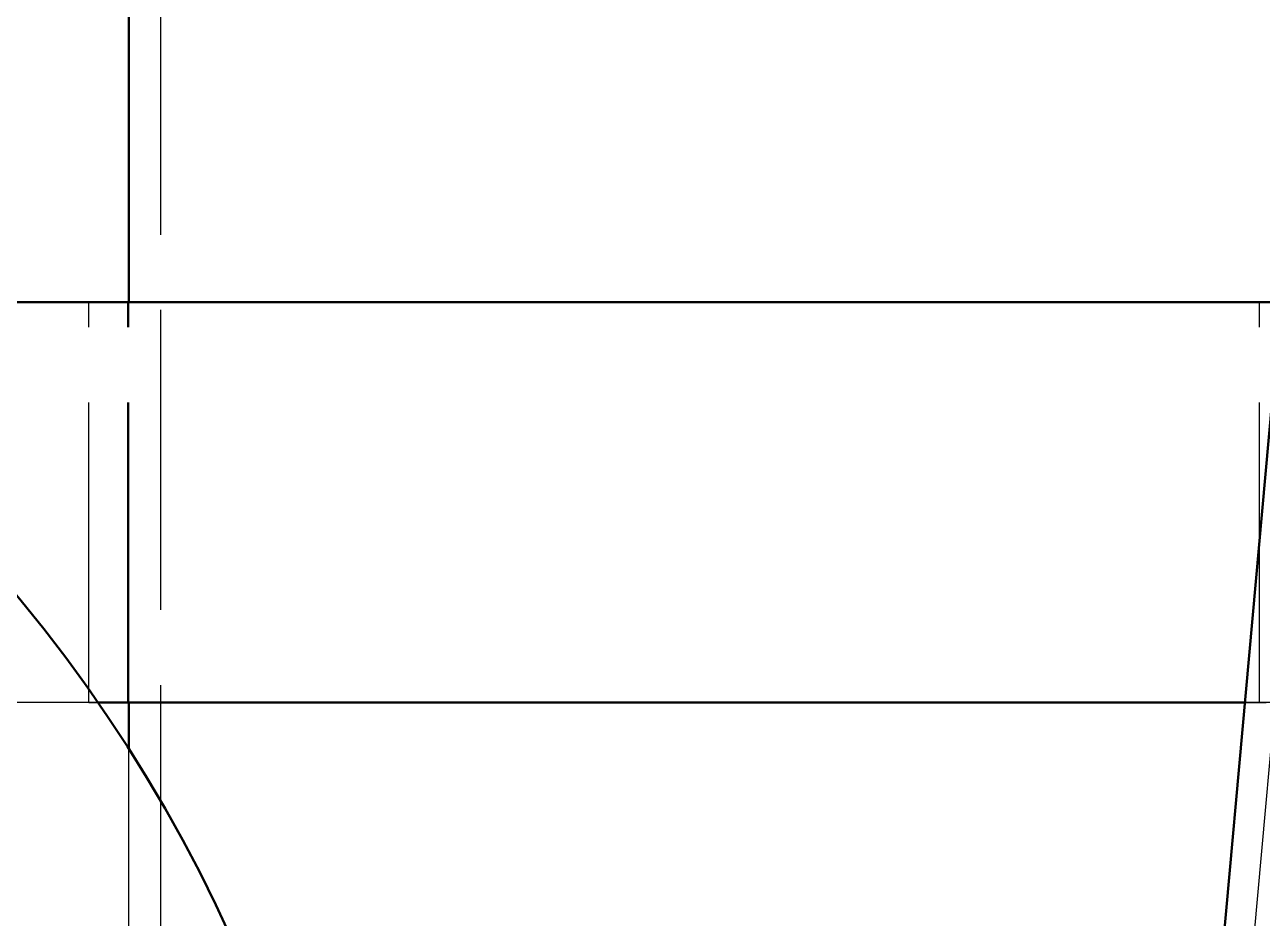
# Model space of a CAD drawing. Header units: millimetres. Extents: x 0 to 420, y 0 to 297.
# Drawn here: x 172.11 to 184.48, y 174.37 to 183.3 of the extents above; entities that cross this region are included whole.
import ezdxf

# ---------------------------------------------------------------- set-up
doc = ezdxf.new("R2010")
doc.units = ezdxf.units.MM
doc.linetypes.add('ISO02-TRAZOS', pattern=[3.75, 3, -0.75])
doc.layers.add('01-VISIBLE', color=7, linetype='CONTINUOUS', lineweight=50)
doc.layers.add('02-OCULTA', color=4, linetype='ISO02-TRAZOS', lineweight=25)

msp = doc.modelspace()

# ---------------------------------------------------------------- linework, layer by layer
at = {"layer": '01-VISIBLE'}
for p, q in [((173.15, 180.525), (173.15, 206.105)), ((185.375, 188.385), (183.575, 168.385)), ((184.667, 180.525), (168.753, 180.525)), ((184.307, 176.525), (172.842, 176.525)), ((173.15, 176.061), (173.15, 176.525))]:
    msp.add_line(p, q, dxfattribs=at)
msp.add_circle((160.5, 168), 15, dxfattribs=at)
at = {"layer": '02-OCULTA'}
for p, q in [((173.47, 166.2), (173.47, 206.8)), ((185.675, 188.385), (183.875, 168.385)), ((187.475, 180.525), (160, 180.525)), ((184.455, 180.525), (160, 180.525)), ((184.455, 180.525), (160, 180.525)), ((172.75, 176.525), (172.75, 180.525)), ((173.14, 176.525), (173.14, 180.525)), ((173.15, 176.525), (173.15, 180.525)), ((184.455, 176.525), (184.455, 180.525)), ((184.455, 176.525), (184.455, 180.525)), ((187.475, 176.525), (160, 176.525)), ((184.455, 176.525), (160, 176.525)), ((184.455, 176.525), (160, 176.525)), ((172.842, 176.525), (160, 176.525)), ((187.475, 176.525), (184.307, 176.525)), ((173.15, 166.2), (173.15, 176.061))]:
    msp.add_line(p, q, dxfattribs=at)
for points in [[(184.455, 180.525), (184.405, 180.525), (184.355, 180.525), (184.305, 180.525), (184.255, 180.525), (184.205, 180.525), (184.154, 180.525), (184.104, 180.525), (184.054, 180.525), (184.004, 180.525), (183.954, 180.525), (183.904, 180.525), (183.854, 180.525), (183.804, 180.525), (183.754, 180.525), (183.704, 180.525), (183.654, 180.525), (183.604, 180.525), (183.554, 180.525), (183.504, 180.525), (183.454, 180.525), (183.404, 180.525), (183.354, 180.525), (183.304, 180.525), (183.254, 180.525), (183.204, 180.525), (183.154, 180.525), (183.104, 180.525), (183.054, 180.525), (183.004, 180.525), (182.954, 180.525), (182.904, 180.525), (182.854, 180.525), (182.804, 180.525), (182.754, 180.525), (182.704, 180.525), (182.654, 180.525), (182.604, 180.525), (182.554, 180.525), (182.504, 180.525), (182.454, 180.525), (182.404, 180.525), (182.354, 180.525), (182.304, 180.525), (182.254, 180.525), (182.204, 180.525), (182.154, 180.525), (182.104, 180.525), (182.054, 180.525), (182.004, 180.525), (181.954, 180.525), (181.904, 180.525), (181.854, 180.525), (181.803, 180.525), (181.753, 180.525), (181.703, 180.525), (181.653, 180.525), (181.603, 180.525), (181.553, 180.525), (181.503, 180.525), (181.453, 180.525), (181.403, 180.525), (181.353, 180.525), (181.303, 180.525), (181.253, 180.525), (181.203, 180.525), (181.153, 180.525), (181.103, 180.525), (181.053, 180.525), (181.003, 180.525), (180.953, 180.525), (180.903, 180.525), (180.853, 180.525), (180.803, 180.525), (180.753, 180.525), (180.703, 180.525), (180.653, 180.525), (180.603, 180.525), (180.553, 180.525), (180.503, 180.525), (180.453, 180.525), (180.403, 180.525), (180.353, 180.525), (180.303, 180.525), (180.253, 180.525), (180.203, 180.525), (180.153, 180.525), (180.103, 180.525), (180.053, 180.525), (180.003, 180.525), (179.953, 180.525), (179.903, 180.525), (179.853, 180.525), (179.803, 180.525), (179.753, 180.525), (179.703, 180.525), (179.653, 180.525), (179.603, 180.525), (179.553, 180.525), (179.503, 180.525), (179.453, 180.525), (179.402, 180.525), (179.352, 180.525), (179.302, 180.525), (179.252, 180.525), (179.202, 180.525), (179.152, 180.525), (179.102, 180.525), (179.052, 180.525), (179.002, 180.525), (178.952, 180.525), (178.902, 180.525), (178.852, 180.525), (178.802, 180.525), (178.752, 180.525), (178.702, 180.525), (178.652, 180.525), (178.602, 180.525), (178.552, 180.525), (178.502, 180.525), (178.452, 180.525), (178.402, 180.525), (178.352, 180.525), (178.302, 180.525), (178.252, 180.525), (178.202, 180.525), (178.152, 180.525), (178.102, 180.525), (178.052, 180.525), (178.002, 180.525), (177.952, 180.525), (177.902, 180.525), (177.852, 180.525), (177.802, 180.525), (177.752, 180.525), (177.702, 180.525), (177.652, 180.525), (177.602, 180.525), (177.552, 180.525), (177.502, 180.525), (177.452, 180.525), (177.402, 180.525), (177.352, 180.525), (177.302, 180.525), (177.252, 180.525), (177.202, 180.525), (177.152, 180.525), (177.102, 180.525), (177.051, 180.525), (177.001, 180.525), (176.951, 180.525), (176.901, 180.525), (176.851, 180.525), (176.801, 180.525), (176.751, 180.525), (176.701, 180.525), (176.651, 180.525), (176.601, 180.525), (176.551, 180.525), (176.501, 180.525), (176.451, 180.525), (176.401, 180.525), (176.351, 180.525), (176.301, 180.525), (176.251, 180.525), (176.201, 180.525), (176.151, 180.525), (176.101, 180.525), (176.051, 180.525), (176.001, 180.525), (175.951, 180.525), (175.901, 180.525), (175.851, 180.525), (175.801, 180.525), (175.751, 180.525), (175.701, 180.525), (175.651, 180.525), (175.601, 180.525), (175.551, 180.525), (175.501, 180.525), (175.451, 180.525), (175.401, 180.525), (175.351, 180.525), (175.301, 180.525), (175.251, 180.525), (175.201, 180.525), (175.151, 180.525), (175.101, 180.525), (175.051, 180.525), (175.001, 180.525), (174.951, 180.525), (174.901, 180.525), (174.851, 180.525), (174.801, 180.525), (174.751, 180.525), (174.7, 180.525), (174.65, 180.525), (174.6, 180.525), (174.55, 180.525), (174.5, 180.525), (174.45, 180.525), (174.4, 180.525), (174.35, 180.525), (174.3, 180.525), (174.25, 180.525), (174.2, 180.525), (174.15, 180.525), (174.1, 180.525), (174.05, 180.525), (174, 180.525), (173.95, 180.525), (173.9, 180.525), (173.85, 180.525), (173.8, 180.525), (173.75, 180.525), (173.7, 180.525), (173.65, 180.525), (173.6, 180.525), (173.55, 180.525), (173.5, 180.525), (173.45, 180.525), (173.4, 180.525), (173.35, 180.525), (173.3, 180.525), (173.25, 180.525), (173.2, 180.525), (173.15, 180.525), (173.1, 180.525), (173.05, 180.525), (173, 180.525), (172.95, 180.525), (172.9, 180.525), (172.85, 180.525), (172.8, 180.525), (172.75, 180.525)], [(172.75, 180.525), (172.8, 180.525), (172.85, 180.525), (172.9, 180.525), (172.95, 180.525), (173, 180.525), (173.05, 180.525), (173.1, 180.525), (173.15, 180.525), (173.2, 180.525), (173.25, 180.525), (173.3, 180.525), (173.35, 180.525), (173.4, 180.525), (173.45, 180.525), (173.5, 180.525), (173.55, 180.525), (173.6, 180.525), (173.65, 180.525), (173.7, 180.525), (173.75, 180.525), (173.8, 180.525), (173.85, 180.525), (173.9, 180.525), (173.95, 180.525), (174, 180.525), (174.05, 180.525), (174.1, 180.525), (174.15, 180.525), (174.2, 180.525), (174.25, 180.525), (174.3, 180.525), (174.35, 180.525), (174.4, 180.525), (174.45, 180.525), (174.5, 180.525), (174.55, 180.525), (174.6, 180.525), (174.65, 180.525), (174.7, 180.525), (174.751, 180.525), (174.801, 180.525), (174.851, 180.525), (174.901, 180.525), (174.951, 180.525), (175.001, 180.525), (175.051, 180.525), (175.101, 180.525), (175.151, 180.525), (175.201, 180.525), (175.251, 180.525), (175.301, 180.525), (175.351, 180.525), (175.401, 180.525), (175.451, 180.525), (175.501, 180.525), (175.551, 180.525), (175.601, 180.525), (175.651, 180.525), (175.701, 180.525), (175.751, 180.525), (175.801, 180.525), (175.851, 180.525), (175.901, 180.525), (175.951, 180.525), (176.001, 180.525), (176.051, 180.525), (176.101, 180.525), (176.151, 180.525), (176.201, 180.525), (176.251, 180.525), (176.301, 180.525), (176.351, 180.525), (176.401, 180.525), (176.451, 180.525), (176.501, 180.525), (176.551, 180.525), (176.601, 180.525), (176.651, 180.525), (176.701, 180.525), (176.751, 180.525), (176.801, 180.525), (176.851, 180.525), (176.901, 180.525), (176.951, 180.525), (177.001, 180.525), (177.051, 180.525), (177.102, 180.525), (177.152, 180.525), (177.202, 180.525), (177.252, 180.525), (177.302, 180.525), (177.352, 180.525), (177.402, 180.525), (177.452, 180.525), (177.502, 180.525), (177.552, 180.525), (177.602, 180.525), (177.652, 180.525), (177.702, 180.525), (177.752, 180.525), (177.802, 180.525), (177.852, 180.525), (177.902, 180.525), (177.952, 180.525), (178.002, 180.525), (178.052, 180.525), (178.102, 180.525), (178.152, 180.525), (178.202, 180.525), (178.252, 180.525), (178.302, 180.525), (178.352, 180.525), (178.402, 180.525), (178.452, 180.525), (178.502, 180.525), (178.552, 180.525), (178.602, 180.525), (178.652, 180.525), (178.702, 180.525), (178.752, 180.525), (178.802, 180.525), (178.852, 180.525), (178.902, 180.525), (178.952, 180.525), (179.002, 180.525), (179.052, 180.525), (179.102, 180.525), (179.152, 180.525), (179.202, 180.525), (179.252, 180.525), (179.302, 180.525), (179.352, 180.525), (179.402, 180.525), (179.453, 180.525), (179.503, 180.525), (179.553, 180.525), (179.603, 180.525), (179.653, 180.525), (179.703, 180.525), (179.753, 180.525), (179.803, 180.525), (179.853, 180.525), (179.903, 180.525), (179.953, 180.525), (180.003, 180.525), (180.053, 180.525), (180.103, 180.525), (180.153, 180.525), (180.203, 180.525), (180.253, 180.525), (180.303, 180.525), (180.353, 180.525), (180.403, 180.525), (180.453, 180.525), (180.503, 180.525), (180.553, 180.525), (180.603, 180.525), (180.653, 180.525), (180.703, 180.525), (180.753, 180.525), (180.803, 180.525), (180.853, 180.525), (180.903, 180.525), (180.953, 180.525), (181.003, 180.525), (181.053, 180.525), (181.103, 180.525), (181.153, 180.525), (181.203, 180.525), (181.253, 180.525), (181.303, 180.525), (181.353, 180.525), (181.403, 180.525), (181.453, 180.525), (181.503, 180.525), (181.553, 180.525), (181.603, 180.525), (181.653, 180.525), (181.703, 180.525), (181.753, 180.525), (181.803, 180.525), (181.854, 180.525), (181.904, 180.525), (181.954, 180.525), (182.004, 180.525), (182.054, 180.525), (182.104, 180.525), (182.154, 180.525), (182.204, 180.525), (182.254, 180.525), (182.304, 180.525), (182.354, 180.525), (182.404, 180.525), (182.454, 180.525), (182.504, 180.525), (182.554, 180.525), (182.604, 180.525), (182.654, 180.525), (182.704, 180.525), (182.754, 180.525), (182.804, 180.525), (182.854, 180.525), (182.904, 180.525), (182.954, 180.525), (183.004, 180.525), (183.054, 180.525), (183.104, 180.525), (183.154, 180.525), (183.204, 180.525), (183.254, 180.525), (183.304, 180.525), (183.354, 180.525), (183.404, 180.525), (183.454, 180.525), (183.504, 180.525), (183.554, 180.525), (183.604, 180.525), (183.654, 180.525), (183.704, 180.525), (183.754, 180.525), (183.804, 180.525), (183.854, 180.525), (183.904, 180.525), (183.954, 180.525), (184.004, 180.525), (184.054, 180.525), (184.104, 180.525), (184.154, 180.525), (184.205, 180.525), (184.255, 180.525), (184.305, 180.525), (184.355, 180.525), (184.405, 180.525), (184.455, 180.525)], [(184.521, 180.525), (184.471, 180.525), (184.421, 180.525), (184.371, 180.525), (184.321, 180.525), (184.271, 180.525), (184.22, 180.525), (184.17, 180.525), (184.12, 180.525), (184.07, 180.525), (184.02, 180.525), (183.97, 180.525), (183.92, 180.525), (183.87, 180.525), (183.819, 180.525), (183.769, 180.525), (183.719, 180.525), (183.669, 180.525), (183.619, 180.525), (183.569, 180.525), (183.519, 180.525), (183.468, 180.525), (183.418, 180.525), (183.368, 180.525), (183.318, 180.525), (183.268, 180.525), (183.218, 180.525), (183.168, 180.525), (183.117, 180.525), (183.067, 180.525), (183.017, 180.525), (182.967, 180.525), (182.917, 180.525), (182.867, 180.525), (182.817, 180.525), (182.766, 180.525), (182.716, 180.525), (182.666, 180.525), (182.616, 180.525), (182.566, 180.525), (182.516, 180.525), (182.466, 180.525), (182.415, 180.525), (182.365, 180.525), (182.315, 180.525), (182.265, 180.525), (182.215, 180.525), (182.165, 180.525), (182.115, 180.525), (182.064, 180.525), (182.014, 180.525), (181.964, 180.525), (181.914, 180.525), (181.864, 180.525), (181.814, 180.525), (181.764, 180.525), (181.714, 180.525), (181.663, 180.525), (181.613, 180.525), (181.563, 180.525), (181.513, 180.525), (181.463, 180.525), (181.413, 180.525), (181.363, 180.525), (181.312, 180.525), (181.262, 180.525), (181.212, 180.525), (181.162, 180.525), (181.112, 180.525), (181.062, 180.525), (181.012, 180.525), (180.961, 180.525), (180.911, 180.525), (180.861, 180.525), (180.811, 180.525), (180.761, 180.525), (180.711, 180.525), (180.661, 180.525), (180.61, 180.525), (180.56, 180.525), (180.51, 180.525), (180.46, 180.525), (180.41, 180.525), (180.36, 180.525), (180.31, 180.525), (180.259, 180.525), (180.209, 180.525), (180.159, 180.525), (180.109, 180.525), (180.059, 180.525), (180.009, 180.525), (179.959, 180.525), (179.908, 180.525), (179.858, 180.525), (179.808, 180.525), (179.758, 180.525), (179.708, 180.525), (179.658, 180.525), (179.608, 180.525), (179.558, 180.525), (179.507, 180.525), (179.457, 180.525), (179.407, 180.525), (179.357, 180.525), (179.307, 180.525), (179.257, 180.525), (179.207, 180.525), (179.156, 180.525), (179.106, 180.525), (179.056, 180.525), (179.006, 180.525), (178.956, 180.525), (178.906, 180.525), (178.856, 180.525), (178.805, 180.525), (178.755, 180.525), (178.705, 180.525), (178.655, 180.525), (178.605, 180.525), (178.555, 180.525), (178.505, 180.525), (178.454, 180.525), (178.404, 180.525), (178.354, 180.525), (178.304, 180.525), (178.254, 180.525), (178.204, 180.525), (178.154, 180.525), (178.103, 180.525), (178.053, 180.525), (178.003, 180.525), (177.953, 180.525), (177.903, 180.525), (177.853, 180.525), (177.803, 180.525), (177.752, 180.525), (177.702, 180.525), (177.652, 180.525), (177.602, 180.525), (177.552, 180.525), (177.502, 180.525), (177.452, 180.525), (177.402, 180.525), (177.351, 180.525), (177.301, 180.525), (177.251, 180.525), (177.201, 180.525), (177.151, 180.525), (177.101, 180.525), (177.051, 180.525), (177, 180.525), (176.95, 180.525), (176.9, 180.525), (176.85, 180.525), (176.8, 180.525), (176.75, 180.525), (176.7, 180.525), (176.649, 180.525), (176.599, 180.525), (176.549, 180.525), (176.499, 180.525), (176.449, 180.525), (176.399, 180.525), (176.349, 180.525), (176.298, 180.525), (176.248, 180.525), (176.198, 180.525), (176.148, 180.525), (176.098, 180.525), (176.048, 180.525), (175.998, 180.525), (175.947, 180.525), (175.897, 180.525), (175.847, 180.525), (175.797, 180.525), (175.747, 180.525), (175.697, 180.525), (175.647, 180.525), (175.596, 180.525), (175.546, 180.525), (175.496, 180.525), (175.446, 180.525), (175.396, 180.525), (175.346, 180.525), (175.296, 180.525), (175.246, 180.525), (175.195, 180.525), (175.145, 180.525), (175.095, 180.525), (175.045, 180.525), (174.995, 180.525), (174.945, 180.525), (174.895, 180.525), (174.844, 180.525), (174.794, 180.525), (174.744, 180.525), (174.694, 180.525), (174.644, 180.525), (174.594, 180.525), (174.544, 180.525), (174.493, 180.525), (174.443, 180.525), (174.393, 180.525), (174.343, 180.525), (174.293, 180.525), (174.243, 180.525), (174.193, 180.525), (174.142, 180.525), (174.092, 180.525), (174.042, 180.525), (173.992, 180.525), (173.942, 180.525), (173.892, 180.525), (173.842, 180.525), (173.791, 180.525), (173.741, 180.525), (173.691, 180.525), (173.641, 180.525), (173.591, 180.525), (173.541, 180.525), (173.491, 180.525), (173.441, 180.525), (173.39, 180.525), (173.34, 180.525), (173.29, 180.525), (173.24, 180.525), (173.19, 180.525), (173.14, 180.525)], [(173.14, 180.525), (173.19, 180.525), (173.24, 180.525), (173.29, 180.525), (173.34, 180.525), (173.39, 180.525), (173.441, 180.525), (173.491, 180.525), (173.541, 180.525), (173.591, 180.525), (173.641, 180.525), (173.691, 180.525), (173.741, 180.525), (173.791, 180.525), (173.842, 180.525), (173.892, 180.525), (173.942, 180.525), (173.992, 180.525), (174.042, 180.525), (174.092, 180.525), (174.142, 180.525), (174.193, 180.525), (174.243, 180.525), (174.293, 180.525), (174.343, 180.525), (174.393, 180.525), (174.443, 180.525), (174.493, 180.525), (174.544, 180.525), (174.594, 180.525), (174.644, 180.525), (174.694, 180.525), (174.744, 180.525), (174.794, 180.525), (174.844, 180.525), (174.895, 180.525), (174.945, 180.525), (174.995, 180.525), (175.045, 180.525), (175.095, 180.525), (175.145, 180.525), (175.195, 180.525), (175.246, 180.525), (175.296, 180.525), (175.346, 180.525), (175.396, 180.525), (175.446, 180.525), (175.496, 180.525), (175.546, 180.525), (175.596, 180.525), (175.647, 180.525), (175.697, 180.525), (175.747, 180.525), (175.797, 180.525), (175.847, 180.525), (175.897, 180.525), (175.947, 180.525), (175.998, 180.525), (176.048, 180.525), (176.098, 180.525), (176.148, 180.525), (176.198, 180.525), (176.248, 180.525), (176.298, 180.525), (176.349, 180.525), (176.399, 180.525), (176.449, 180.525), (176.499, 180.525), (176.549, 180.525), (176.599, 180.525), (176.649, 180.525), (176.7, 180.525), (176.75, 180.525), (176.8, 180.525), (176.85, 180.525), (176.9, 180.525), (176.95, 180.525), (177, 180.525), (177.051, 180.525), (177.101, 180.525), (177.151, 180.525), (177.201, 180.525), (177.251, 180.525), (177.301, 180.525), (177.351, 180.525), (177.402, 180.525), (177.452, 180.525), (177.502, 180.525), (177.552, 180.525), (177.602, 180.525), (177.652, 180.525), (177.702, 180.525), (177.752, 180.525), (177.803, 180.525), (177.853, 180.525), (177.903, 180.525), (177.953, 180.525), (178.003, 180.525), (178.053, 180.525), (178.103, 180.525), (178.154, 180.525), (178.204, 180.525), (178.254, 180.525), (178.304, 180.525), (178.354, 180.525), (178.404, 180.525), (178.454, 180.525), (178.505, 180.525), (178.555, 180.525), (178.605, 180.525), (178.655, 180.525), (178.705, 180.525), (178.755, 180.525), (178.805, 180.525), (178.856, 180.525), (178.906, 180.525), (178.956, 180.525), (179.006, 180.525), (179.056, 180.525), (179.106, 180.525), (179.156, 180.525), (179.207, 180.525), (179.257, 180.525), (179.307, 180.525), (179.357, 180.525), (179.407, 180.525), (179.457, 180.525), (179.507, 180.525), (179.558, 180.525), (179.608, 180.525), (179.658, 180.525), (179.708, 180.525), (179.758, 180.525), (179.808, 180.525), (179.858, 180.525), (179.908, 180.525), (179.959, 180.525), (180.009, 180.525), (180.059, 180.525), (180.109, 180.525), (180.159, 180.525), (180.209, 180.525), (180.259, 180.525), (180.31, 180.525), (180.36, 180.525), (180.41, 180.525), (180.46, 180.525), (180.51, 180.525), (180.56, 180.525), (180.61, 180.525), (180.661, 180.525), (180.711, 180.525), (180.761, 180.525), (180.811, 180.525), (180.861, 180.525), (180.911, 180.525), (180.961, 180.525), (181.012, 180.525), (181.062, 180.525), (181.112, 180.525), (181.162, 180.525), (181.212, 180.525), (181.262, 180.525), (181.312, 180.525), (181.363, 180.525), (181.413, 180.525), (181.463, 180.525), (181.513, 180.525), (181.563, 180.525), (181.613, 180.525), (181.663, 180.525), (181.714, 180.525), (181.764, 180.525), (181.814, 180.525), (181.864, 180.525), (181.914, 180.525), (181.964, 180.525), (182.014, 180.525), (182.064, 180.525), (182.115, 180.525), (182.165, 180.525), (182.215, 180.525), (182.265, 180.525), (182.315, 180.525), (182.365, 180.525), (182.415, 180.525), (182.466, 180.525), (182.516, 180.525), (182.566, 180.525), (182.616, 180.525), (182.666, 180.525), (182.716, 180.525), (182.766, 180.525), (182.817, 180.525), (182.867, 180.525), (182.917, 180.525), (182.967, 180.525), (183.017, 180.525), (183.067, 180.525), (183.117, 180.525), (183.168, 180.525), (183.218, 180.525), (183.268, 180.525), (183.318, 180.525), (183.368, 180.525), (183.418, 180.525), (183.468, 180.525), (183.519, 180.525), (183.569, 180.525), (183.619, 180.525), (183.669, 180.525), (183.719, 180.525), (183.769, 180.525), (183.819, 180.525), (183.87, 180.525), (183.92, 180.525), (183.97, 180.525), (184.02, 180.525), (184.07, 180.525), (184.12, 180.525), (184.17, 180.525), (184.22, 180.525), (184.271, 180.525), (184.321, 180.525), (184.371, 180.525), (184.421, 180.525), (184.471, 180.525), (184.521, 180.525)], [(184.455, 176.525), (184.405, 176.525), (184.355, 176.525), (184.305, 176.525), (184.255, 176.525), (184.205, 176.525), (184.154, 176.525), (184.104, 176.525), (184.054, 176.525), (184.004, 176.525), (183.954, 176.525), (183.904, 176.525), (183.854, 176.525), (183.804, 176.525), (183.754, 176.525), (183.704, 176.525), (183.654, 176.525), (183.604, 176.525), (183.554, 176.525), (183.504, 176.525), (183.454, 176.525), (183.404, 176.525), (183.354, 176.525), (183.304, 176.525), (183.254, 176.525), (183.204, 176.525), (183.154, 176.525), (183.104, 176.525), (183.054, 176.525), (183.004, 176.525), (182.954, 176.525), (182.904, 176.525), (182.854, 176.525), (182.804, 176.525), (182.754, 176.525), (182.704, 176.525), (182.654, 176.525), (182.604, 176.525), (182.554, 176.525), (182.504, 176.525), (182.454, 176.525), (182.404, 176.525), (182.354, 176.525), (182.304, 176.525), (182.254, 176.525), (182.204, 176.525), (182.154, 176.525), (182.104, 176.525), (182.054, 176.525), (182.004, 176.525), (181.954, 176.525), (181.904, 176.525), (181.854, 176.525), (181.803, 176.525), (181.753, 176.525), (181.703, 176.525), (181.653, 176.525), (181.603, 176.525), (181.553, 176.525), (181.503, 176.525), (181.453, 176.525), (181.403, 176.525), (181.353, 176.525), (181.303, 176.525), (181.253, 176.525), (181.203, 176.525), (181.153, 176.525), (181.103, 176.525), (181.053, 176.525), (181.003, 176.525), (180.953, 176.525), (180.903, 176.525), (180.853, 176.525), (180.803, 176.525), (180.753, 176.525), (180.703, 176.525), (180.653, 176.525), (180.603, 176.525), (180.553, 176.525), (180.503, 176.525), (180.453, 176.525), (180.403, 176.525), (180.353, 176.525), (180.303, 176.525), (180.253, 176.525), (180.203, 176.525), (180.153, 176.525), (180.103, 176.525), (180.053, 176.525), (180.003, 176.525), (179.953, 176.525), (179.903, 176.525), (179.853, 176.525), (179.803, 176.525), (179.753, 176.525), (179.703, 176.525), (179.653, 176.525), (179.603, 176.525), (179.553, 176.525), (179.503, 176.525), (179.453, 176.525), (179.402, 176.525), (179.352, 176.525), (179.302, 176.525), (179.252, 176.525), (179.202, 176.525), (179.152, 176.525), (179.102, 176.525), (179.052, 176.525), (179.002, 176.525), (178.952, 176.525), (178.902, 176.525), (178.852, 176.525), (178.802, 176.525), (178.752, 176.525), (178.702, 176.525), (178.652, 176.525), (178.602, 176.525), (178.552, 176.525), (178.502, 176.525), (178.452, 176.525), (178.402, 176.525), (178.352, 176.525), (178.302, 176.525), (178.252, 176.525), (178.202, 176.525), (178.152, 176.525), (178.102, 176.525), (178.052, 176.525), (178.002, 176.525), (177.952, 176.525), (177.902, 176.525), (177.852, 176.525), (177.802, 176.525), (177.752, 176.525), (177.702, 176.525), (177.652, 176.525), (177.602, 176.525), (177.552, 176.525), (177.502, 176.525), (177.452, 176.525), (177.402, 176.525), (177.352, 176.525), (177.302, 176.525), (177.252, 176.525), (177.202, 176.525), (177.152, 176.525), (177.102, 176.525), (177.051, 176.525), (177.001, 176.525), (176.951, 176.525), (176.901, 176.525), (176.851, 176.525), (176.801, 176.525), (176.751, 176.525), (176.701, 176.525), (176.651, 176.525), (176.601, 176.525), (176.551, 176.525), (176.501, 176.525), (176.451, 176.525), (176.401, 176.525), (176.351, 176.525), (176.301, 176.525), (176.251, 176.525), (176.201, 176.525), (176.151, 176.525), (176.101, 176.525), (176.051, 176.525), (176.001, 176.525), (175.951, 176.525), (175.901, 176.525), (175.851, 176.525), (175.801, 176.525), (175.751, 176.525), (175.701, 176.525), (175.651, 176.525), (175.601, 176.525), (175.551, 176.525), (175.501, 176.525), (175.451, 176.525), (175.401, 176.525), (175.351, 176.525), (175.301, 176.525), (175.251, 176.525), (175.201, 176.525), (175.151, 176.525), (175.101, 176.525), (175.051, 176.525), (175.001, 176.525), (174.951, 176.525), (174.901, 176.525), (174.851, 176.525), (174.801, 176.525), (174.751, 176.525), (174.7, 176.525), (174.65, 176.525), (174.6, 176.525), (174.55, 176.525), (174.5, 176.525), (174.45, 176.525), (174.4, 176.525), (174.35, 176.525), (174.3, 176.525), (174.25, 176.525), (174.2, 176.525), (174.15, 176.525), (174.1, 176.525), (174.05, 176.525), (174, 176.525), (173.95, 176.525), (173.9, 176.525), (173.85, 176.525), (173.8, 176.525), (173.75, 176.525), (173.7, 176.525), (173.65, 176.525), (173.6, 176.525), (173.55, 176.525), (173.5, 176.525), (173.45, 176.525), (173.4, 176.525), (173.35, 176.525), (173.3, 176.525), (173.25, 176.525), (173.2, 176.525), (173.15, 176.525), (173.1, 176.525), (173.05, 176.525), (173, 176.525), (172.95, 176.525), (172.9, 176.525), (172.85, 176.525), (172.8, 176.525), (172.75, 176.525)], [(172.75, 176.525), (172.8, 176.525), (172.85, 176.525), (172.9, 176.525), (172.95, 176.525), (173, 176.525), (173.05, 176.525), (173.1, 176.525), (173.15, 176.525), (173.2, 176.525), (173.25, 176.525), (173.3, 176.525), (173.35, 176.525), (173.4, 176.525), (173.45, 176.525), (173.5, 176.525), (173.55, 176.525), (173.6, 176.525), (173.65, 176.525), (173.7, 176.525), (173.75, 176.525), (173.8, 176.525), (173.85, 176.525), (173.9, 176.525), (173.95, 176.525), (174, 176.525), (174.05, 176.525), (174.1, 176.525), (174.15, 176.525), (174.2, 176.525), (174.25, 176.525), (174.3, 176.525), (174.35, 176.525), (174.4, 176.525), (174.45, 176.525), (174.5, 176.525), (174.55, 176.525), (174.6, 176.525), (174.65, 176.525), (174.7, 176.525), (174.751, 176.525), (174.801, 176.525), (174.851, 176.525), (174.901, 176.525), (174.951, 176.525), (175.001, 176.525), (175.051, 176.525), (175.101, 176.525), (175.151, 176.525), (175.201, 176.525), (175.251, 176.525), (175.301, 176.525), (175.351, 176.525), (175.401, 176.525), (175.451, 176.525), (175.501, 176.525), (175.551, 176.525), (175.601, 176.525), (175.651, 176.525), (175.701, 176.525), (175.751, 176.525), (175.801, 176.525), (175.851, 176.525), (175.901, 176.525), (175.951, 176.525), (176.001, 176.525), (176.051, 176.525), (176.101, 176.525), (176.151, 176.525), (176.201, 176.525), (176.251, 176.525), (176.301, 176.525), (176.351, 176.525), (176.401, 176.525), (176.451, 176.525), (176.501, 176.525), (176.551, 176.525), (176.601, 176.525), (176.651, 176.525), (176.701, 176.525), (176.751, 176.525), (176.801, 176.525), (176.851, 176.525), (176.901, 176.525), (176.951, 176.525), (177.001, 176.525), (177.051, 176.525), (177.102, 176.525), (177.152, 176.525), (177.202, 176.525), (177.252, 176.525), (177.302, 176.525), (177.352, 176.525), (177.402, 176.525), (177.452, 176.525), (177.502, 176.525), (177.552, 176.525), (177.602, 176.525), (177.652, 176.525), (177.702, 176.525), (177.752, 176.525), (177.802, 176.525), (177.852, 176.525), (177.902, 176.525), (177.952, 176.525), (178.002, 176.525), (178.052, 176.525), (178.102, 176.525), (178.152, 176.525), (178.202, 176.525), (178.252, 176.525), (178.302, 176.525), (178.352, 176.525), (178.402, 176.525), (178.452, 176.525), (178.502, 176.525), (178.552, 176.525), (178.602, 176.525), (178.652, 176.525), (178.702, 176.525), (178.752, 176.525), (178.802, 176.525), (178.852, 176.525), (178.902, 176.525), (178.952, 176.525), (179.002, 176.525), (179.052, 176.525), (179.102, 176.525), (179.152, 176.525), (179.202, 176.525), (179.252, 176.525), (179.302, 176.525), (179.352, 176.525), (179.402, 176.525), (179.453, 176.525), (179.503, 176.525), (179.553, 176.525), (179.603, 176.525), (179.653, 176.525), (179.703, 176.525), (179.753, 176.525), (179.803, 176.525), (179.853, 176.525), (179.903, 176.525), (179.953, 176.525), (180.003, 176.525), (180.053, 176.525), (180.103, 176.525), (180.153, 176.525), (180.203, 176.525), (180.253, 176.525), (180.303, 176.525), (180.353, 176.525), (180.403, 176.525), (180.453, 176.525), (180.503, 176.525), (180.553, 176.525), (180.603, 176.525), (180.653, 176.525), (180.703, 176.525), (180.753, 176.525), (180.803, 176.525), (180.853, 176.525), (180.903, 176.525), (180.953, 176.525), (181.003, 176.525), (181.053, 176.525), (181.103, 176.525), (181.153, 176.525), (181.203, 176.525), (181.253, 176.525), (181.303, 176.525), (181.353, 176.525), (181.403, 176.525), (181.453, 176.525), (181.503, 176.525), (181.553, 176.525), (181.603, 176.525), (181.653, 176.525), (181.703, 176.525), (181.753, 176.525), (181.803, 176.525), (181.854, 176.525), (181.904, 176.525), (181.954, 176.525), (182.004, 176.525), (182.054, 176.525), (182.104, 176.525), (182.154, 176.525), (182.204, 176.525), (182.254, 176.525), (182.304, 176.525), (182.354, 176.525), (182.404, 176.525), (182.454, 176.525), (182.504, 176.525), (182.554, 176.525), (182.604, 176.525), (182.654, 176.525), (182.704, 176.525), (182.754, 176.525), (182.804, 176.525), (182.854, 176.525), (182.904, 176.525), (182.954, 176.525), (183.004, 176.525), (183.054, 176.525), (183.104, 176.525), (183.154, 176.525), (183.204, 176.525), (183.254, 176.525), (183.304, 176.525), (183.354, 176.525), (183.404, 176.525), (183.454, 176.525), (183.504, 176.525), (183.554, 176.525), (183.604, 176.525), (183.654, 176.525), (183.704, 176.525), (183.754, 176.525), (183.804, 176.525), (183.854, 176.525), (183.904, 176.525), (183.954, 176.525), (184.004, 176.525), (184.054, 176.525), (184.104, 176.525), (184.154, 176.525), (184.205, 176.525), (184.255, 176.525), (184.305, 176.525), (184.355, 176.525), (184.405, 176.525), (184.455, 176.525)], [(184.521, 176.525), (184.471, 176.525), (184.421, 176.525), (184.371, 176.525), (184.321, 176.525), (184.271, 176.525), (184.22, 176.525), (184.17, 176.525), (184.12, 176.525), (184.07, 176.525), (184.02, 176.525), (183.97, 176.525), (183.92, 176.525), (183.87, 176.525), (183.819, 176.525), (183.769, 176.525), (183.719, 176.525), (183.669, 176.525), (183.619, 176.525), (183.569, 176.525), (183.519, 176.525), (183.468, 176.525), (183.418, 176.525), (183.368, 176.525), (183.318, 176.525), (183.268, 176.525), (183.218, 176.525), (183.168, 176.525), (183.117, 176.525), (183.067, 176.525), (183.017, 176.525), (182.967, 176.525), (182.917, 176.525), (182.867, 176.525), (182.817, 176.525), (182.766, 176.525), (182.716, 176.525), (182.666, 176.525), (182.616, 176.525), (182.566, 176.525), (182.516, 176.525), (182.466, 176.525), (182.415, 176.525), (182.365, 176.525), (182.315, 176.525), (182.265, 176.525), (182.215, 176.525), (182.165, 176.525), (182.115, 176.525), (182.064, 176.525), (182.014, 176.525), (181.964, 176.525), (181.914, 176.525), (181.864, 176.525), (181.814, 176.525), (181.764, 176.525), (181.714, 176.525), (181.663, 176.525), (181.613, 176.525), (181.563, 176.525), (181.513, 176.525), (181.463, 176.525), (181.413, 176.525), (181.363, 176.525), (181.312, 176.525), (181.262, 176.525), (181.212, 176.525), (181.162, 176.525), (181.112, 176.525), (181.062, 176.525), (181.012, 176.525), (180.961, 176.525), (180.911, 176.525), (180.861, 176.525), (180.811, 176.525), (180.761, 176.525), (180.711, 176.525), (180.661, 176.525), (180.61, 176.525), (180.56, 176.525), (180.51, 176.525), (180.46, 176.525), (180.41, 176.525), (180.36, 176.525), (180.31, 176.525), (180.259, 176.525), (180.209, 176.525), (180.159, 176.525), (180.109, 176.525), (180.059, 176.525), (180.009, 176.525), (179.959, 176.525), (179.908, 176.525), (179.858, 176.525), (179.808, 176.525), (179.758, 176.525), (179.708, 176.525), (179.658, 176.525), (179.608, 176.525), (179.558, 176.525), (179.507, 176.525), (179.457, 176.525), (179.407, 176.525), (179.357, 176.525), (179.307, 176.525), (179.257, 176.525), (179.207, 176.525), (179.156, 176.525), (179.106, 176.525), (179.056, 176.525), (179.006, 176.525), (178.956, 176.525), (178.906, 176.525), (178.856, 176.525), (178.805, 176.525), (178.755, 176.525), (178.705, 176.525), (178.655, 176.525), (178.605, 176.525), (178.555, 176.525), (178.505, 176.525), (178.454, 176.525), (178.404, 176.525), (178.354, 176.525), (178.304, 176.525), (178.254, 176.525), (178.204, 176.525), (178.154, 176.525), (178.103, 176.525), (178.053, 176.525), (178.003, 176.525), (177.953, 176.525), (177.903, 176.525), (177.853, 176.525), (177.803, 176.525), (177.752, 176.525), (177.702, 176.525), (177.652, 176.525), (177.602, 176.525), (177.552, 176.525), (177.502, 176.525), (177.452, 176.525), (177.402, 176.525), (177.351, 176.525), (177.301, 176.525), (177.251, 176.525), (177.201, 176.525), (177.151, 176.525), (177.101, 176.525), (177.051, 176.525), (177, 176.525), (176.95, 176.525), (176.9, 176.525), (176.85, 176.525), (176.8, 176.525), (176.75, 176.525), (176.7, 176.525), (176.649, 176.525), (176.599, 176.525), (176.549, 176.525), (176.499, 176.525), (176.449, 176.525), (176.399, 176.525), (176.349, 176.525), (176.298, 176.525), (176.248, 176.525), (176.198, 176.525), (176.148, 176.525), (176.098, 176.525), (176.048, 176.525), (175.998, 176.525), (175.947, 176.525), (175.897, 176.525), (175.847, 176.525), (175.797, 176.525), (175.747, 176.525), (175.697, 176.525), (175.647, 176.525), (175.596, 176.525), (175.546, 176.525), (175.496, 176.525), (175.446, 176.525), (175.396, 176.525), (175.346, 176.525), (175.296, 176.525), (175.246, 176.525), (175.195, 176.525), (175.145, 176.525), (175.095, 176.525), (175.045, 176.525), (174.995, 176.525), (174.945, 176.525), (174.895, 176.525), (174.844, 176.525), (174.794, 176.525), (174.744, 176.525), (174.694, 176.525), (174.644, 176.525), (174.594, 176.525), (174.544, 176.525), (174.493, 176.525), (174.443, 176.525), (174.393, 176.525), (174.343, 176.525), (174.293, 176.525), (174.243, 176.525), (174.193, 176.525), (174.142, 176.525), (174.092, 176.525), (174.042, 176.525), (173.992, 176.525), (173.942, 176.525), (173.892, 176.525), (173.842, 176.525), (173.791, 176.525), (173.741, 176.525), (173.691, 176.525), (173.641, 176.525), (173.591, 176.525), (173.541, 176.525), (173.491, 176.525), (173.441, 176.525), (173.39, 176.525), (173.34, 176.525), (173.29, 176.525), (173.24, 176.525), (173.19, 176.525), (173.14, 176.525)], [(173.14, 176.525), (173.19, 176.525), (173.24, 176.525), (173.29, 176.525), (173.34, 176.525), (173.39, 176.525), (173.441, 176.525), (173.491, 176.525), (173.541, 176.525), (173.591, 176.525), (173.641, 176.525), (173.691, 176.525), (173.741, 176.525), (173.791, 176.525), (173.842, 176.525), (173.892, 176.525), (173.942, 176.525), (173.992, 176.525), (174.042, 176.525), (174.092, 176.525), (174.142, 176.525), (174.193, 176.525), (174.243, 176.525), (174.293, 176.525), (174.343, 176.525), (174.393, 176.525), (174.443, 176.525), (174.493, 176.525), (174.544, 176.525), (174.594, 176.525), (174.644, 176.525), (174.694, 176.525), (174.744, 176.525), (174.794, 176.525), (174.844, 176.525), (174.895, 176.525), (174.945, 176.525), (174.995, 176.525), (175.045, 176.525), (175.095, 176.525), (175.145, 176.525), (175.195, 176.525), (175.246, 176.525), (175.296, 176.525), (175.346, 176.525), (175.396, 176.525), (175.446, 176.525), (175.496, 176.525), (175.546, 176.525), (175.596, 176.525), (175.647, 176.525), (175.697, 176.525), (175.747, 176.525), (175.797, 176.525), (175.847, 176.525), (175.897, 176.525), (175.947, 176.525), (175.998, 176.525), (176.048, 176.525), (176.098, 176.525), (176.148, 176.525), (176.198, 176.525), (176.248, 176.525), (176.298, 176.525), (176.349, 176.525), (176.399, 176.525), (176.449, 176.525), (176.499, 176.525), (176.549, 176.525), (176.599, 176.525), (176.649, 176.525), (176.7, 176.525), (176.75, 176.525), (176.8, 176.525), (176.85, 176.525), (176.9, 176.525), (176.95, 176.525), (177, 176.525), (177.051, 176.525), (177.101, 176.525), (177.151, 176.525), (177.201, 176.525), (177.251, 176.525), (177.301, 176.525), (177.351, 176.525), (177.402, 176.525), (177.452, 176.525), (177.502, 176.525), (177.552, 176.525), (177.602, 176.525), (177.652, 176.525), (177.702, 176.525), (177.752, 176.525), (177.803, 176.525), (177.853, 176.525), (177.903, 176.525), (177.953, 176.525), (178.003, 176.525), (178.053, 176.525), (178.103, 176.525), (178.154, 176.525), (178.204, 176.525), (178.254, 176.525), (178.304, 176.525), (178.354, 176.525), (178.404, 176.525), (178.454, 176.525), (178.505, 176.525), (178.555, 176.525), (178.605, 176.525), (178.655, 176.525), (178.705, 176.525), (178.755, 176.525), (178.805, 176.525), (178.856, 176.525), (178.906, 176.525), (178.956, 176.525), (179.006, 176.525), (179.056, 176.525), (179.106, 176.525), (179.156, 176.525), (179.207, 176.525), (179.257, 176.525), (179.307, 176.525), (179.357, 176.525), (179.407, 176.525), (179.457, 176.525), (179.507, 176.525), (179.558, 176.525), (179.608, 176.525), (179.658, 176.525), (179.708, 176.525), (179.758, 176.525), (179.808, 176.525), (179.858, 176.525), (179.908, 176.525), (179.959, 176.525), (180.009, 176.525), (180.059, 176.525), (180.109, 176.525), (180.159, 176.525), (180.209, 176.525), (180.259, 176.525), (180.31, 176.525), (180.36, 176.525), (180.41, 176.525), (180.46, 176.525), (180.51, 176.525), (180.56, 176.525), (180.61, 176.525), (180.661, 176.525), (180.711, 176.525), (180.761, 176.525), (180.811, 176.525), (180.861, 176.525), (180.911, 176.525), (180.961, 176.525), (181.012, 176.525), (181.062, 176.525), (181.112, 176.525), (181.162, 176.525), (181.212, 176.525), (181.262, 176.525), (181.312, 176.525), (181.363, 176.525), (181.413, 176.525), (181.463, 176.525), (181.513, 176.525), (181.563, 176.525), (181.613, 176.525), (181.663, 176.525), (181.714, 176.525), (181.764, 176.525), (181.814, 176.525), (181.864, 176.525), (181.914, 176.525), (181.964, 176.525), (182.014, 176.525), (182.064, 176.525), (182.115, 176.525), (182.165, 176.525), (182.215, 176.525), (182.265, 176.525), (182.315, 176.525), (182.365, 176.525), (182.415, 176.525), (182.466, 176.525), (182.516, 176.525), (182.566, 176.525), (182.616, 176.525), (182.666, 176.525), (182.716, 176.525), (182.766, 176.525), (182.817, 176.525), (182.867, 176.525), (182.917, 176.525), (182.967, 176.525), (183.017, 176.525), (183.067, 176.525), (183.117, 176.525), (183.168, 176.525), (183.218, 176.525), (183.268, 176.525), (183.318, 176.525), (183.368, 176.525), (183.418, 176.525), (183.468, 176.525), (183.519, 176.525), (183.569, 176.525), (183.619, 176.525), (183.669, 176.525), (183.719, 176.525), (183.769, 176.525), (183.819, 176.525), (183.87, 176.525), (183.92, 176.525), (183.97, 176.525), (184.02, 176.525), (184.07, 176.525), (184.12, 176.525), (184.17, 176.525), (184.22, 176.525), (184.271, 176.525), (184.321, 176.525), (184.371, 176.525), (184.421, 176.525), (184.471, 176.525), (184.521, 176.525)]]:
    msp.add_lwpolyline(points, dxfattribs=at)
msp.add_circle((160.5, 168), 15, dxfattribs=at)
msp.add_circle((160.5, 168), 15, dxfattribs=at)
msp.add_circle((160.5, 168), 15, dxfattribs=at)

doc.saveas('drawing.dxf')
